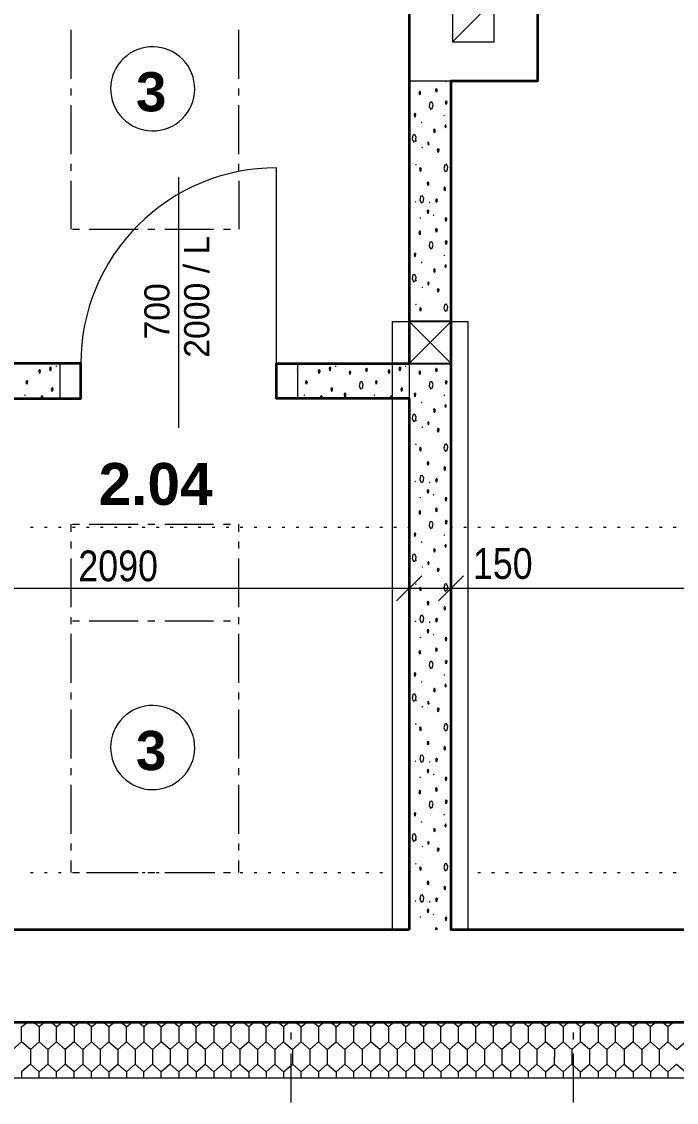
# Model space of a CAD drawing. Header units: millimetres. Extents: x 214.1 to 310.4, y 372.3 to 401.
# Drawn here: x 253.643 to 255.488, y 393.044 to 396.086 of the extents above; entities that cross this region are included whole.
import ezdxf

# ---------------------------------------------------------------- set-up
doc = ezdxf.new("R2010")
doc.units = ezdxf.units.MM
for name, color, linetype in [('PDF1_Dvere', 7, 'Continuous'), ('PDF1_Dvere_okna_oznaceni', 7, 'Continuous'), ('PDF1_Hlavni kresba_1', 7, 'Continuous'), ('PDF1_KLESTINY', 7, 'Continuous'), ('PDF1_KOMINY', 7, 'Continuous'), ('PDF1_Konstrukce_nad', 7, 'Continuous'), ('PDF1_Krokve', 7, 'Continuous'), ('PDF1_KTZ_zatepleni', 7, 'Continuous'), ('PDF1_Kóty 1$100', 7, 'Continuous'), ('PDF1_Obecne06_TLUSTA', 7, 'Continuous'), ('PDF1_OKNA', 7, 'Continuous'), ('PDF1_Sloupky', 7, 'Continuous'), ('PDF1_Text_CISLA_MISTNOSTI', 7, 'Continuous'), ('PDF1_Šrafy', 7, 'Continuous')]:
    doc.layers.add(name, color=color, linetype=linetype)
doc.styles.add('PDF Arial', font='')
doc.styles.add('PDF Arial Bold', font='')
doc.styles.get('PDF Arial').set_extended_font_data('Arial')
doc.styles.get('PDF Arial Bold').set_extended_font_data('Arial', bold=True)

msp = doc.modelspace()

# ---------------------------------------------------------------- linework, layer by layer
at = {"layer": 'PDF1_Dvere', "lineweight": 13}
msp.add_lwpolyline([(254.3613, 395.0253), (254.3613, 395.6749, 0.414214), (253.8101, 395.1237)], format="xyb", dxfattribs=at)
for points in [[(254.0857, 395.6484), (254.0857, 395.6484), (254.0857, 394.9426)], [(253.7511, 395.1237), (253.7511, 395.0253)], [(253.8101, 395.1237), (253.8101, 395.0253)], [(254.4204, 395.1237), (254.4204, 395.0253)]]:
    msp.add_lwpolyline(points, dxfattribs=at)
at = {"layer": 'PDF1_Dvere_okna_oznaceni', "lineweight": 13}
for points in [[(254.1263, 395.9305, 0.414213), (253.9794, 396.0109, 0.414216), (253.8989, 395.864, 0.414211), (254.0458, 395.7836, 0.414215)], [(254.1263, 394.0759, 0.414216), (253.9793, 394.1564, 0.414214), (253.8989, 394.0095, 0.414208), (254.0458, 393.929, 0.414209)]]:
    msp.add_lwpolyline(points, format="xyb", close=True, dxfattribs=at)
at = {"layer": 'PDF1_Hlavni kresba_1', "lineweight": 13}
msp.add_lwpolyline([(258.9029, 393.2698), (250.0328, 393.2698)], dxfattribs=at)
at = {"layer": 'PDF1_KLESTINY', "lineweight": 13}
for points in [[(254.6879, 393.5297), (254.6879, 395.2418), (254.7352, 395.2418), (254.7352, 393.5297)], [(254.8533, 393.5297), (254.8533, 395.2418), (254.9005, 395.2418), (254.9005, 393.5297)]]:
    msp.add_lwpolyline(points, dxfattribs=at)
at = {"layer": 'PDF1_KOMINY', "lineweight": 13}
for points in [[(254.7353, 395.9193), (255.0976, 395.9193), (255.0976, 396.2581), (254.7352, 396.2581), (254.7352, 395.9193)], [(254.8569, 396.0296), (254.8569, 396.0296), (254.975, 396.1478)]]:
    msp.add_lwpolyline(points, dxfattribs=at)
msp.add_lwpolyline([(254.9751, 396.0297), (254.975, 396.1478), (254.975, 396.1478), (254.8569, 396.1477), (254.8569, 396.1477), (254.8569, 396.1477), (254.8569, 396.0296), (254.8569, 396.0296)], close=True, dxfattribs=at)
at = {"layer": 'PDF1_Konstrukce_nad', "lineweight": 13}
for points in [[(253.6684, 394.6636), (253.6763, 394.6636)], [(253.7078, 394.6636), (253.7157, 394.6636)], [(253.7471, 394.6636), (253.755, 394.6636)], [(253.7865, 394.6636), (253.7944, 394.6636)], [(253.8259, 394.6636), (253.8338, 394.6636)], [(253.8653, 394.6636), (253.8731, 394.6636)], [(253.9046, 394.6636), (253.9125, 394.6636)], [(253.944, 394.6636), (253.9519, 394.6636)], [(253.9834, 394.6636), (253.9912, 394.6636)], [(254.0227, 394.6636), (254.0306, 394.6636)], [(254.0621, 394.6636), (254.07, 394.6636)], [(254.1015, 394.6636), (254.1094, 394.6636)], [(254.1408, 394.6636), (254.1487, 394.6636)], [(254.1802, 394.6636), (254.1881, 394.6636)], [(254.2196, 394.6636), (254.2275, 394.6636)], [(254.259, 394.6636), (254.2668, 394.6636)], [(254.2983, 394.6636), (254.3062, 394.6636)], [(254.3377, 394.6636), (254.3456, 394.6636)], [(254.3771, 394.6636), (254.3849, 394.6636)], [(254.4164, 394.6636), (254.4243, 394.6636)], [(254.4558, 394.6636), (254.4637, 394.6636)], [(254.4952, 394.6636), (254.5031, 394.6636)], [(254.5346, 394.6636), (254.5424, 394.6636)], [(254.5739, 394.6636), (254.5818, 394.6636)], [(254.6133, 394.6636), (254.6212, 394.6636)], [(254.6527, 394.6636), (254.6605, 394.6636)], [(254.692, 394.6636), (254.6999, 394.6636)], [(254.7314, 394.6636), (254.7352, 394.6636), (254.7352, 394.6636)], [(254.8533, 394.6636), (254.8574, 394.6636)], [(254.8533, 394.6636), (254.8533, 394.6636)], [(254.8889, 394.6636), (254.8968, 394.6636)], [(254.9283, 394.6636), (254.9361, 394.6636)], [(254.9676, 394.6636), (254.9755, 394.6636)], [(255.007, 394.6636), (255.0149, 394.6636)], [(255.0464, 394.6636), (255.0542, 394.6636)], [(255.0857, 394.6636), (255.0936, 394.6636)], [(255.1251, 394.6636), (255.133, 394.6636)], [(255.1645, 394.6636), (255.1723, 394.6636)], [(255.2038, 394.6636), (255.2117, 394.6636)], [(255.2432, 394.6636), (255.2511, 394.6636)], [(255.2826, 394.6636), (255.2905, 394.6636)], [(255.322, 394.6636), (255.3298, 394.6636)], [(255.3613, 394.6636), (255.3692, 394.6636)], [(255.4007, 394.6636), (255.4086, 394.6636)], [(255.4401, 394.6636), (255.4479, 394.6636)], [(255.4794, 394.6636), (255.4873, 394.6636)], [(253.6684, 393.6907), (253.6763, 393.6907)], [(253.7078, 393.6907), (253.7157, 393.6907)], [(253.7471, 393.6907), (253.755, 393.6907)], [(253.7865, 393.6907), (253.7944, 393.6907)], [(253.8259, 393.6907), (253.8338, 393.6907)], [(253.8653, 393.6907), (253.8731, 393.6907)], [(253.9046, 393.6907), (253.9125, 393.6907)], [(253.944, 393.6907), (253.9519, 393.6907)], [(253.9834, 393.6907), (253.9912, 393.6907)], [(254.0227, 393.6907), (254.0306, 393.6907)], [(254.0621, 393.6907), (254.07, 393.6907)], [(254.1015, 393.6907), (254.1094, 393.6907)], [(254.1408, 393.6907), (254.1487, 393.6907)], [(254.1802, 393.6907), (254.1881, 393.6907)], [(254.2196, 393.6907), (254.2275, 393.6907)], [(254.259, 393.6907), (254.2668, 393.6907)], [(254.2983, 393.6907), (254.3062, 393.6907)], [(254.3377, 393.6907), (254.3456, 393.6907)], [(254.3771, 393.6907), (254.3849, 393.6907)], [(254.4164, 393.6907), (254.4243, 393.6907)], [(254.4558, 393.6907), (254.4637, 393.6907)], [(254.4952, 393.6907), (254.5031, 393.6907)], [(254.5346, 393.6907), (254.5424, 393.6907)], [(254.5739, 393.6907), (254.5818, 393.6907)], [(254.6133, 393.6907), (254.6212, 393.6907)], [(254.6527, 393.6907), (254.6605, 393.6907)], [(254.6879, 393.6907), (254.6879, 393.6907)], [(254.9005, 393.6907), (254.9005, 393.6907)], [(254.9283, 393.6907), (254.9361, 393.6907)], [(254.9676, 393.6907), (254.9755, 393.6907)], [(255.007, 393.6907), (255.0149, 393.6907)], [(255.0464, 393.6907), (255.0542, 393.6907)], [(255.0857, 393.6907), (255.0936, 393.6907)], [(255.1251, 393.6907), (255.133, 393.6907)], [(255.1645, 393.6907), (255.1723, 393.6907)], [(255.2038, 393.6907), (255.2117, 393.6907)], [(255.2432, 393.6907), (255.2511, 393.6907)], [(255.2826, 393.6907), (255.2905, 393.6907)], [(255.322, 393.6907), (255.3298, 393.6907)], [(255.3613, 393.6907), (255.3692, 393.6907)], [(255.4007, 393.6907), (255.4086, 393.6907)], [(255.4401, 393.6907), (255.4479, 393.6907)], [(255.4794, 393.6907), (255.4873, 393.6907)]]:
    msp.add_lwpolyline(points, dxfattribs=at)
at = {"layer": 'PDF1_Krokve', "lineweight": 13}
for points in [[(254.4025, 393.2698), (254.4025, 393.2698)], [(255.1978, 393.2698), (255.1978, 393.2698)], [(254.4025, 393.2209), (254.4025, 393.2405)], [(255.1978, 393.2208), (255.1978, 393.2405)], [(254.4025, 393.0437), (254.4025, 393.1815)], [(255.1978, 393.0437), (255.1978, 393.1815)]]:
    msp.add_lwpolyline(points, dxfattribs=at)
at = {"layer": 'PDF1_KTZ_zatepleni', "lineweight": 13}
msp.add_lwpolyline([(249.867, 399.8149), (259.0605, 399.8149), (259.0605, 393.1123), (249.8754, 393.1123), (249.8754, 395.7356)], dxfattribs=at)
at = {"layer": 'PDF1_Kóty 1$100', "lineweight": 13}
for points in [[(254.6997, 394.4557), (254.7706, 394.5265)], [(254.7352, 394.432), (254.7352, 394.4911), (254.7352, 394.5501)], [(254.8178, 394.4557), (254.8887, 394.5265)], [(254.8533, 394.432), (254.8533, 394.4911), (254.8533, 394.5501)], [(250.264, 394.4911), (251.4479, 394.4911), (252.9727, 394.4911), (253.0908, 394.4911), (254.7352, 394.4911), (254.8533, 394.4911), (258.6197, 394.4911)]]:
    msp.add_lwpolyline(points, dxfattribs=at)
at = {"layer": 'PDF1_Obecne06_TLUSTA', "lineweight": 35}
for points in [[(250.2607, 396.6405), (250.0244, 396.6405), (250.0244, 396.1832), (249.6084, 396.1832), (249.6084, 395.7356), (250.0328, 395.7356), (250.0328, 393.2698), (258.903, 393.2698), (258.903, 395.9998), (258.6197, 395.9998), (258.6197, 393.6635), (258.5127, 393.6635), (258.5127, 393.5297), (254.8533, 393.5297), (254.8533, 395.9193), (255.0976, 395.9193), (255.0976, 396.2581), (254.8533, 396.2581), (254.8533, 396.6592), (254.7352, 396.6592)], [(254.7352, 396.6592), (254.7352, 395.1237)], [(253.0908, 395.0253), (253.8101, 395.0253), (253.8101, 395.1237), (253.0908, 395.1237)], [(254.7353, 395.0253), (254.3613, 395.0253), (254.3613, 395.1237), (254.7352, 395.1237)], [(254.7352, 393.5297), (253.0908, 393.5297), (253.0908, 395.0253)], [(254.7352, 395.0253), (254.7352, 393.5297)]]:
    msp.add_lwpolyline(points, dxfattribs=at)
at = {"layer": 'PDF1_OKNA', "lineweight": 13}
for points in [[(253.7829, 395.9257), (253.7829, 396.0635)], [(254.2553, 395.9257), (254.2553, 396.0635)], [(253.7829, 395.8785), (253.7829, 395.8982)], [(254.2553, 395.8785), (254.2553, 395.8982)], [(253.7829, 395.7131), (253.7829, 395.8509)], [(254.2553, 395.7131), (254.2553, 395.8509)], [(253.7829, 395.6659), (253.7829, 395.6856)], [(254.2553, 395.6659), (254.2553, 395.6856)], [(253.7829, 395.5017), (253.7829, 395.5017), (253.7829, 395.6383)], [(254.2553, 395.6383), (254.2553, 395.5017), (254.2553, 395.5017)], [(253.7829, 395.5017), (253.7829, 395.5017)], [(253.7865, 395.5017), (253.8062, 395.5017)], [(253.8338, 395.5017), (253.9716, 395.5017)], [(253.9991, 395.5017), (254.0188, 395.5017)], [(254.0464, 395.5017), (254.1842, 395.5017)], [(254.2117, 395.5017), (254.2314, 395.5017)], [(254.2553, 395.5017), (254.2553, 395.5017)], [(253.7829, 394.6501), (253.7829, 394.6715), (253.7829, 394.6715)], [(253.7829, 394.6715), (253.7829, 394.6715)], [(253.7865, 394.6715), (253.8062, 394.6715)], [(253.8338, 394.6715), (253.9716, 394.6715)], [(253.9991, 394.6715), (254.0188, 394.6715)], [(254.0464, 394.6715), (254.1842, 394.6715)], [(254.2117, 394.6715), (254.2314, 394.6715)], [(254.2553, 394.6501), (254.2553, 394.6715), (254.2553, 394.6715)], [(254.2553, 394.6715), (254.2553, 394.6715)], [(253.7829, 394.6029), (253.7829, 394.6226)], [(254.2553, 394.6029), (254.2553, 394.6226)], [(253.7829, 394.4375), (253.7829, 394.5753)], [(254.2553, 394.4375), (254.2553, 394.5753)], [(253.7829, 394.3903), (253.7829, 394.41)], [(254.2553, 394.3903), (254.2553, 394.41)], [(253.7829, 394.3994), (253.7829, 394.3994)], [(253.7865, 394.3994), (253.8062, 394.3994)], [(253.8338, 394.3994), (253.9716, 394.3994)], [(253.9991, 394.3994), (254.0188, 394.3994)], [(254.0464, 394.3994), (254.1842, 394.3994)], [(254.2117, 394.3994), (254.2314, 394.3994)], [(254.2553, 394.3994), (254.2553, 394.3994)], [(253.7829, 394.2249), (253.7829, 394.3627)], [(254.2553, 394.2249), (254.2553, 394.3627)], [(253.7829, 394.1777), (253.7829, 394.1974)], [(254.2553, 394.1777), (254.2553, 394.1974)], [(253.7829, 394.0123), (253.7829, 394.1501)], [(254.2553, 394.0123), (254.2553, 394.1501)], [(253.7829, 393.9651), (253.7829, 393.9848)], [(254.2553, 393.9651), (254.2553, 393.9848)], [(253.7829, 393.7997), (253.7829, 393.9375)], [(254.2553, 393.7997), (254.2553, 393.9375)], [(253.7829, 393.7525), (253.7829, 393.7722)], [(254.2553, 393.7525), (254.2553, 393.7722)], [(253.7829, 393.6907), (253.7829, 393.6907), (253.7829, 393.7249)], [(254.2553, 393.6907), (254.2553, 393.7249)], [(253.7829, 393.6907), (253.7829, 393.6907)], [(253.7865, 393.6907), (253.8062, 393.6907)], [(253.8338, 393.6907), (253.9716, 393.6907)], [(253.9991, 393.6907), (254.0188, 393.6907)], [(254.0464, 393.6907), (254.1842, 393.6907)], [(254.2117, 393.6907), (254.2314, 393.6907)], [(254.2553, 393.6907), (254.2553, 393.6907)], [(254.2553, 393.6907), (254.2553, 393.6907)]]:
    msp.add_lwpolyline(points, dxfattribs=at)
at = {"layer": 'PDF1_Sloupky', "lineweight": 13}
for points in [[(254.8533, 395.2418), (254.7352, 395.1237)], [(254.8533, 395.1237), (254.7352, 395.2418)]]:
    msp.add_lwpolyline(points, dxfattribs=at)
at = {"layer": 'PDF1_Sloupky', "lineweight": 25}
msp.add_lwpolyline([(254.7352, 395.1237), (254.8533, 395.1237), (254.8533, 395.2418), (254.7352, 395.2418)], close=True, dxfattribs=at)
at = {"layer": 'PDF1_Šrafy', "lineweight": 13}
for points in [[(254.8142, 395.8956), (254.8115, 395.8984), (254.8093, 395.894), (254.8107, 395.8885), (254.8138, 395.8893), (254.8142, 395.8956)], [(254.7676, 395.8881), (254.7648, 395.8909), (254.7626, 395.8866), (254.764, 395.881), (254.767, 395.8822), (254.7676, 395.8881)], [(254.8418, 395.861), (254.839, 395.8637), (254.8368, 395.8594), (254.8382, 395.8539), (254.8414, 395.8547), (254.8418, 395.861)], [(254.7989, 395.8606), (254.7935, 395.859), (254.7916, 395.8488), (254.7949, 395.8401), (254.8004, 395.8421), (254.8024, 395.8523), (254.7989, 395.8606)], [(254.7538, 395.8259), (254.751, 395.8287), (254.7489, 395.8243), (254.7502, 395.8188), (254.7534, 395.8196), (254.7538, 395.8259)], [(254.8089, 395.7818), (254.8061, 395.7846), (254.804, 395.7803), (254.8054, 395.7747), (254.8085, 395.7755), (254.8089, 395.7818)], [(254.8359, 395.7909), (254.8372, 395.7881), (254.8392, 395.7889), (254.8398, 395.7925), (254.8384, 395.7956), (254.8365, 395.7948), (254.8359, 395.7909)], [(254.7874, 395.7421), (254.7888, 395.7393), (254.7908, 395.7401), (254.7914, 395.7436), (254.79, 395.7468), (254.788, 395.746), (254.7874, 395.7421)], [(254.8193, 395.7263), (254.8166, 395.7291), (254.8144, 395.7247), (254.8158, 395.7192), (254.8189, 395.72)], [(254.8408, 395.685), (254.8353, 395.6834), (254.8333, 395.6732), (254.8368, 395.6645), (254.8422, 395.6665), (254.8441, 395.6767), (254.8408, 395.685)], [(254.7693, 395.6728), (254.7666, 395.6755), (254.7644, 395.6712), (254.7658, 395.6657), (254.7689, 395.6665), (254.7693, 395.6728)], [(254.8378, 395.618), (254.8351, 395.6212), (254.8329, 395.6169), (254.8343, 395.6114), (254.8374, 395.6121), (254.8378, 395.618)], [(254.7729, 395.5964), (254.7674, 395.5948), (254.7654, 395.5846), (254.7689, 395.5759), (254.7743, 395.5779), (254.7762, 395.5881), (254.7729, 395.5964)], [(254.8146, 395.585), (254.8119, 395.5877), (254.8097, 395.5834), (254.8111, 395.5779), (254.8142, 395.5787), (254.8146, 395.585)], [(254.7904, 395.5539), (254.7876, 395.5566), (254.7855, 395.5523), (254.7869, 395.5468), (254.7898, 395.5476), (254.7904, 395.5539)], [(254.7676, 395.4944), (254.7648, 395.4972), (254.7626, 395.4928), (254.764, 395.4873), (254.767, 395.4885), (254.7676, 395.4944)], [(254.8418, 395.4673), (254.839, 395.47), (254.8368, 395.4657), (254.8382, 395.4602), (254.8414, 395.461), (254.8418, 395.4673)], [(254.7989, 395.4669), (254.7935, 395.4653), (254.7916, 395.4551), (254.7949, 395.4464), (254.8004, 395.4484), (254.8024, 395.4586), (254.7989, 395.4669)], [(254.7538, 395.4322), (254.751, 395.435), (254.7489, 395.4306), (254.7502, 395.4251), (254.7534, 395.4259), (254.7538, 395.4322)], [(254.8089, 395.3881), (254.8061, 395.3909), (254.804, 395.3866), (254.8054, 395.381), (254.8085, 395.3818), (254.8089, 395.3881)], [(254.8359, 395.3972), (254.8372, 395.3944), (254.8392, 395.3952), (254.8398, 395.3988), (254.8384, 395.4019), (254.8365, 395.4011), (254.8359, 395.3972)], [(254.7512, 395.3747), (254.7457, 395.3732), (254.7437, 395.3629), (254.7473, 395.3543), (254.7526, 395.3562), (254.7546, 395.3665), (254.7512, 395.3747)], [(254.7874, 395.3484), (254.7888, 395.3456), (254.7908, 395.3464), (254.7914, 395.3499), (254.79, 395.3531), (254.788, 395.3523), (254.7874, 395.3484)], [(254.8193, 395.3326), (254.8166, 395.3354), (254.8144, 395.331), (254.8158, 395.3255), (254.8189, 395.3263), (254.8193, 395.3326)], [(254.8408, 395.2913), (254.8353, 395.2897), (254.8333, 395.2795), (254.8368, 395.2708), (254.8422, 395.2728), (254.8441, 395.283), (254.8408, 395.2913)], [(254.7693, 395.2791), (254.7666, 395.2818), (254.7644, 395.2775), (254.7658, 395.272), (254.7689, 395.2728), (254.7693, 395.2791)], [(253.6967, 395.1035), (253.6939, 395.1066), (253.6916, 395.1023), (253.693, 395.0968), (253.6961, 395.0976), (253.6967, 395.1035)], [(253.727, 395.1114), (253.7243, 395.1141), (253.7221, 395.1098), (253.7235, 395.1043), (253.7266, 395.1051), (253.727, 395.1114)], [(254.4841, 395.1035), (254.4813, 395.1066), (254.479, 395.1023), (254.4804, 395.0968), (254.4835, 395.0976), (254.4841, 395.1035)], [(254.5144, 395.1114), (254.5117, 395.1141), (254.5095, 395.1098), (254.5109, 395.1043), (254.514, 395.1051), (254.5144, 395.1114)], [(254.5707, 395.1007), (254.568, 395.1035), (254.5658, 395.0991), (254.5672, 395.0936), (254.5701, 395.0948), (254.5707, 395.1007)], [(254.6174, 395.1082), (254.6146, 395.111), (254.6124, 395.1066), (254.6138, 395.1011), (254.617, 395.1019), (254.6174, 395.1082)], [(254.6809, 395.1035), (254.6782, 395.1066), (254.6758, 395.1023), (254.6772, 395.0968), (254.6804, 395.0976), (254.6809, 395.1035)], [(254.7113, 395.1114), (254.7085, 395.1141), (254.7063, 395.1098), (254.7077, 395.1043), (254.7109, 395.1051), (254.7113, 395.1114)], [(254.7676, 395.1007), (254.7648, 395.1035), (254.7626, 395.0991), (254.764, 395.0936), (254.767, 395.0948), (254.7676, 395.1007)], [(254.8142, 395.1082), (254.8115, 395.111), (254.8093, 395.1066), (254.8107, 395.1011), (254.8138, 395.1019), (254.8142, 395.1082)], [(253.6607, 395.0736), (253.6579, 395.0763), (253.6557, 395.072), (253.6571, 395.0665), (253.6603, 395.0673), (253.6607, 395.0736)], [(254.4481, 395.0736), (254.4453, 395.0763), (254.4432, 395.072), (254.4445, 395.0665), (254.4477, 395.0673), (254.4481, 395.0736)], [(254.602, 395.0732), (254.5967, 395.0716), (254.5947, 395.0614), (254.5981, 395.0527), (254.6036, 395.0547), (254.6056, 395.0649), (254.602, 395.0732)], [(254.6449, 395.0736), (254.6422, 395.0763), (254.64, 395.072), (254.6414, 395.0665), (254.6445, 395.0673), (254.6449, 395.0736)], [(254.7989, 395.0732), (254.7935, 395.0716), (254.7916, 395.0614), (254.7949, 395.0527), (254.8004, 395.0547), (254.8024, 395.0649), (254.7989, 395.0732)], [(254.8418, 395.0736), (254.839, 395.0763), (254.8368, 395.072), (254.8382, 395.0665), (254.8414, 395.0673), (254.8418, 395.0736)], [(253.7319, 395.0531), (253.7292, 395.0558), (253.727, 395.0515), (253.7284, 395.046), (253.7315, 395.0472), (253.7319, 395.0531)], [(254.7162, 395.0531), (254.7134, 395.0558), (254.7113, 395.0515), (254.7126, 395.046), (254.7158, 395.0472), (254.7162, 395.0531)], [(254.5569, 395.0385), (254.5542, 395.0413), (254.552, 395.0369), (254.5534, 395.0314), (254.5565, 395.0322), (254.5569, 395.0385)], [(254.7538, 395.0385), (254.751, 395.0413), (254.7489, 395.0369), (254.7502, 395.0314), (254.7534, 395.0322), (254.7538, 395.0385)], [(254.7512, 394.981), (254.7457, 394.9795), (254.7437, 394.9692), (254.7473, 394.9606), (254.7526, 394.9625), (254.7546, 394.9728), (254.7512, 394.981)], [(254.8089, 394.9944), (254.8061, 394.9972), (254.804, 394.9928), (254.8054, 394.9873), (254.8085, 394.9881), (254.8089, 394.9944)], [(254.8359, 395.0035), (254.8372, 395.0007), (254.8392, 395.0015), (254.8398, 395.0051), (254.8384, 395.0082), (254.8365, 395.0074), (254.8359, 395.0035)], [(254.7874, 394.9547), (254.7888, 394.9519), (254.7908, 394.9527), (254.7914, 394.9562), (254.79, 394.9594), (254.788, 394.9586), (254.7874, 394.9547)], [(254.8193, 394.9389), (254.8166, 394.9417), (254.8144, 394.9373), (254.8158, 394.9318), (254.8189, 394.9326), (254.8193, 394.9389)], [(254.8408, 394.8976), (254.8353, 394.896), (254.8333, 394.8858), (254.8368, 394.8771), (254.8422, 394.8791), (254.8441, 394.8893)], [(254.7693, 394.8854), (254.7666, 394.8881), (254.7644, 394.8838), (254.7658, 394.8783), (254.7689, 394.8791), (254.7693, 394.8854)], [(254.7908, 394.8456), (254.788, 394.8484), (254.7859, 394.844), (254.7872, 394.8385), (254.7904, 394.8393), (254.7908, 394.8456)], [(254.8378, 394.8306), (254.8351, 394.8338), (254.8329, 394.8295), (254.8343, 394.824), (254.8374, 394.8247), (254.8378, 394.8306)], [(254.7729, 394.809), (254.7674, 394.8074), (254.7654, 394.7972), (254.7689, 394.7885), (254.7743, 394.7905), (254.7762, 394.8007), (254.7729, 394.809)], [(254.8146, 394.7976), (254.8119, 394.8003), (254.8097, 394.796), (254.8111, 394.7905), (254.8142, 394.7913), (254.8146, 394.7976)], [(254.7904, 394.7665), (254.7876, 394.7692), (254.7855, 394.7649), (254.7869, 394.7594), (254.7898, 394.7602), (254.7904, 394.7665)], [(254.8412, 394.7444), (254.8384, 394.7472), (254.8363, 394.7428), (254.8376, 394.7373), (254.8406, 394.7381), (254.8412, 394.7444)], [(254.7676, 394.707), (254.7648, 394.7098), (254.7626, 394.7054), (254.764, 394.6999), (254.767, 394.7011), (254.7676, 394.707)], [(254.8142, 394.7145), (254.8115, 394.7173), (254.8093, 394.7129), (254.8107, 394.7074), (254.8138, 394.7082), (254.8142, 394.7145)], [(254.7989, 394.6795), (254.7935, 394.6779), (254.7916, 394.6677), (254.7949, 394.659), (254.8004, 394.661), (254.8024, 394.6712), (254.7989, 394.6795)], [(254.8418, 394.6799), (254.839, 394.6826), (254.8368, 394.6783), (254.8382, 394.6728), (254.8414, 394.6736), (254.8418, 394.6799)], [(254.7538, 394.6448), (254.751, 394.6476), (254.7489, 394.6432), (254.7502, 394.6377), (254.7534, 394.6385), (254.7538, 394.6448)], [(254.7512, 394.5873), (254.7457, 394.5858), (254.7437, 394.5755), (254.7473, 394.5669), (254.7526, 394.5688), (254.7546, 394.5791), (254.7512, 394.5873)], [(254.8089, 394.6007), (254.8061, 394.6035), (254.804, 394.5991), (254.8054, 394.5936), (254.8085, 394.5944), (254.8089, 394.6007)], [(254.8359, 394.6098), (254.8372, 394.607), (254.8392, 394.6078), (254.8398, 394.6114), (254.8384, 394.6145), (254.8365, 394.6137), (254.8359, 394.6098)], [(254.8193, 394.5452), (254.8166, 394.548), (254.8144, 394.5436), (254.8158, 394.5381), (254.8189, 394.5389), (254.8193, 394.5452)], [(254.7693, 394.4917), (254.7666, 394.4944), (254.7644, 394.4901), (254.7658, 394.4846), (254.7689, 394.4854), (254.7693, 394.4917)], [(254.8408, 394.5039), (254.8353, 394.5023), (254.8333, 394.4921), (254.8368, 394.4834), (254.8422, 394.4854), (254.8441, 394.4956), (254.8408, 394.5039)], [(254.7908, 394.4519), (254.788, 394.4547), (254.7859, 394.4503), (254.7872, 394.4448), (254.7904, 394.4456), (254.7908, 394.4519)], [(254.8378, 394.4369), (254.8351, 394.4401), (254.8329, 394.4358), (254.8343, 394.4303), (254.8374, 394.431), (254.8378, 394.4369)], [(254.7729, 394.4153), (254.7674, 394.4137), (254.7654, 394.4035), (254.7689, 394.3948), (254.7743, 394.3968), (254.7762, 394.407), (254.7729, 394.4153)], [(254.8146, 394.4039), (254.8119, 394.4066), (254.8097, 394.4023), (254.8111, 394.3968), (254.8142, 394.3976), (254.8146, 394.4039)], [(254.7904, 394.3728), (254.7876, 394.3755), (254.7855, 394.3712), (254.7869, 394.3657), (254.7898, 394.3665), (254.7904, 394.3728)], [(254.8412, 394.3507), (254.8384, 394.3535), (254.8363, 394.3491), (254.8376, 394.3436), (254.8406, 394.3444), (254.8412, 394.3507)], [(254.7676, 394.3133), (254.7648, 394.3161), (254.7626, 394.3117), (254.764, 394.3062), (254.767, 394.3074), (254.7676, 394.3133)], [(254.8142, 394.3208), (254.8115, 394.3236), (254.8093, 394.3192), (254.8107, 394.3137), (254.8138, 394.3145), (254.8142, 394.3208)], [(254.7989, 394.2858), (254.7935, 394.2842), (254.7916, 394.274), (254.7949, 394.2653), (254.8004, 394.2673), (254.8024, 394.2775), (254.7989, 394.2858)], [(254.8418, 394.2862), (254.839, 394.2889), (254.8368, 394.2846), (254.8382, 394.2791), (254.8414, 394.2799), (254.8418, 394.2862)], [(254.7538, 394.2511), (254.751, 394.2539), (254.7489, 394.2495), (254.7502, 394.244), (254.7534, 394.2448), (254.7538, 394.2511)], [(254.8359, 394.2161), (254.8372, 394.2133), (254.8392, 394.2141), (254.8398, 394.2177), (254.8384, 394.2208), (254.8365, 394.22), (254.8359, 394.2161)], [(254.7512, 394.1936), (254.7457, 394.1921), (254.7437, 394.1818), (254.7473, 394.1732), (254.7526, 394.1751), (254.7546, 394.1854), (254.7512, 394.1936)], [(254.8089, 394.207), (254.8061, 394.2098), (254.804, 394.2054), (254.8054, 394.1999), (254.8085, 394.2007), (254.8089, 394.207)], [(254.7874, 394.1673), (254.7888, 394.1645), (254.7908, 394.1653), (254.7914, 394.1688), (254.79, 394.172), (254.788, 394.1712), (254.7874, 394.1673)], [(254.8193, 394.1515), (254.8166, 394.1543), (254.8144, 394.1499), (254.8158, 394.1444), (254.8189, 394.1452), (254.8193, 394.1515)], [(254.7693, 394.098), (254.7666, 394.1007), (254.7644, 394.0964), (254.7658, 394.0909), (254.7689, 394.0917), (254.7693, 394.098)], [(254.8408, 394.1102), (254.8353, 394.1086), (254.8333, 394.0984), (254.8368, 394.0897), (254.8422, 394.0917), (254.8441, 394.1019), (254.8408, 394.1102)], [(254.7908, 394.0582), (254.788, 394.061), (254.7859, 394.0566), (254.7872, 394.0511), (254.7904, 394.0519), (254.7908, 394.0582)], [(254.8378, 394.0432), (254.8351, 394.0464), (254.8329, 394.0421), (254.8343, 394.0366), (254.8374, 394.0373), (254.8378, 394.0432)], [(254.7729, 394.0216), (254.7674, 394.02), (254.7654, 394.0098), (254.7689, 394.0011), (254.7743, 394.0031), (254.7762, 394.0133), (254.7729, 394.0216)], [(254.7904, 393.9791), (254.7876, 393.9818), (254.7855, 393.9775), (254.7869, 393.972), (254.7898, 393.9728), (254.7904, 393.9791)], [(254.8412, 393.957), (254.8384, 393.9598), (254.8363, 393.9554), (254.8376, 393.9499), (254.8406, 393.9507), (254.8412, 393.957)], [(254.7676, 393.9196), (254.7648, 393.9224), (254.7626, 393.918), (254.764, 393.9125), (254.767, 393.9137), (254.7676, 393.9196)], [(254.8142, 393.9271), (254.8115, 393.9299), (254.8093, 393.9255), (254.8107, 393.92), (254.8138, 393.9208), (254.8142, 393.9271)], [(254.7989, 393.8921), (254.7935, 393.8905), (254.7916, 393.8803), (254.7949, 393.8716), (254.8004, 393.8736), (254.8024, 393.8838), (254.7989, 393.8921)], [(254.8418, 393.8925), (254.839, 393.8952), (254.8368, 393.8909), (254.8382, 393.8854), (254.8414, 393.8862), (254.8418, 393.8925)], [(254.7538, 393.8574), (254.751, 393.8602), (254.7489, 393.8558), (254.7502, 393.8503), (254.7534, 393.8511), (254.7538, 393.8574)], [(254.8359, 393.8224), (254.8372, 393.8196), (254.8392, 393.8204), (254.8398, 393.824), (254.8384, 393.8271), (254.8365, 393.8263), (254.8359, 393.8224)], [(254.7512, 393.7999), (254.7457, 393.7984), (254.7437, 393.7881), (254.7473, 393.7795), (254.7526, 393.7814), (254.7546, 393.7917), (254.7512, 393.7999)], [(254.8089, 393.8133), (254.8061, 393.8161), (254.804, 393.8117), (254.8054, 393.8062), (254.8085, 393.807), (254.8089, 393.8133)], [(254.7874, 393.7736), (254.7888, 393.7708), (254.7908, 393.7716), (254.7914, 393.7751), (254.79, 393.7783), (254.788, 393.7775), (254.7874, 393.7736)], [(254.8193, 393.7578), (254.8166, 393.7606), (254.8144, 393.7562), (254.8158, 393.7507), (254.8189, 393.7515), (254.8193, 393.7578)], [(254.7693, 393.7043), (254.7666, 393.707), (254.7644, 393.7027), (254.7658, 393.6972), (254.7689, 393.698), (254.7693, 393.7043)], [(254.8408, 393.7165), (254.8353, 393.7149), (254.8333, 393.7047), (254.8368, 393.696), (254.8422, 393.698), (254.8441, 393.7082), (254.8408, 393.7165)], [(254.7908, 393.6645), (254.788, 393.6673), (254.7859, 393.6629), (254.7872, 393.6574), (254.7904, 393.6582), (254.7908, 393.6645)], [(254.8378, 393.6495), (254.8351, 393.6527), (254.8329, 393.6484), (254.8343, 393.6428), (254.8374, 393.6436), (254.8378, 393.6495)], [(254.7729, 393.6279), (254.7674, 393.6263), (254.7654, 393.6161), (254.7689, 393.6074), (254.7743, 393.6094), (254.7762, 393.6196), (254.7729, 393.6279)], [(254.8146, 393.6165), (254.8119, 393.6192), (254.8097, 393.6149), (254.8111, 393.6094), (254.8142, 393.6102), (254.8146, 393.6165)], [(254.7904, 393.5854), (254.7876, 393.5881), (254.7855, 393.5838), (254.7869, 393.5783), (254.7898, 393.5791), (254.7904, 393.5854)], [(254.8412, 393.5633), (254.8384, 393.5661), (254.8363, 393.5617), (254.8376, 393.5562), (254.8406, 393.557), (254.8412, 393.5633)]]:
    msp.add_lwpolyline(points, close=True, dxfattribs=at)
for points in [[(254.8374, 395.9193), (254.8376, 395.9184), (254.8406, 395.9192), (254.8406, 395.9193)], [(254.7457, 395.7669), (254.7437, 395.7566), (254.7473, 395.748), (254.7526, 395.7499), (254.7546, 395.7602), (254.7512, 395.7684)], [(254.7512, 395.7684), (254.7457, 395.7669)], [(254.7908, 395.633), (254.788, 395.6358), (254.7859, 395.6314), (254.7872, 395.6259), (254.7904, 395.6267)], [(254.7904, 395.6267), (254.7908, 395.633)], [(254.8412, 395.5318), (254.8384, 395.5346), (254.8363, 395.5303), (254.8376, 395.5247), (254.8406, 395.5255)], [(254.8406, 395.5255), (254.8412, 395.5318)], [(254.8115, 395.5047), (254.8093, 395.5003), (254.8107, 395.4948), (254.8138, 395.4956), (254.8142, 395.5019)], [(254.8142, 395.5019), (254.8115, 395.5047)], [(254.7883, 395.2418), (254.788, 395.2421), (254.7879, 395.2418)], [(254.4204, 395.1061), (254.4205, 395.1082), (254.4204, 395.1083)], [(254.5193, 395.0531), (254.5166, 395.0558), (254.5144, 395.0515), (254.5158, 395.046), (254.5189, 395.0472)], [(254.5189, 395.0472), (254.5193, 395.0531)], [(253.7026, 395.0253), (253.703, 395.031), (253.7002, 395.0338), (253.6981, 395.0295), (253.6991, 395.0253)], [(254.49, 395.0253), (254.4904, 395.031), (254.4876, 395.0338), (254.4855, 395.0295), (254.4865, 395.0253)], [(254.6869, 395.0253), (254.6872, 395.031), (254.6845, 395.0338), (254.6823, 395.0295), (254.6834, 395.0253)], [(254.7874, 394.561), (254.7888, 394.5582), (254.7908, 394.559), (254.7914, 394.5625), (254.79, 394.5657), (254.788, 394.5649)], [(254.788, 394.5649), (254.7874, 394.561)], [(254.8119, 394.0129), (254.8097, 394.0086), (254.8111, 394.0031), (254.8142, 394.0039), (254.8146, 394.0102)], [(254.8146, 394.0102), (254.8119, 394.0129)], [(254.814, 393.5297), (254.8142, 393.5334), (254.8115, 393.5362), (254.8093, 393.5318), (254.8098, 393.5297)], [(253.5941, 393.256), (253.5941, 393.2139), (253.6187, 393.193), (253.6433, 393.2139), (253.6433, 393.256)], [(253.6433, 393.256), (253.6596, 393.2698)], [(253.6926, 393.256), (253.6763, 393.2698)], [(253.7088, 393.2698), (253.6926, 393.256)], [(253.6926, 393.256), (253.6926, 393.2139), (253.7172, 393.193), (253.7418, 393.2139), (253.7418, 393.256)], [(253.7418, 393.256), (253.7256, 393.2698)], [(253.7418, 393.256), (253.758, 393.2698)], [(253.8072, 393.2698), (253.791, 393.256), (253.7748, 393.2698)], [(253.791, 393.256), (253.791, 393.2139), (253.8156, 393.193), (253.8402, 393.2139), (253.8402, 393.256), (253.824, 393.2698)], [(253.8402, 393.256), (253.8564, 393.2698)], [(253.9056, 393.2698), (253.8894, 393.256), (253.8732, 393.2698)], [(253.8894, 393.256), (253.8894, 393.2139), (253.914, 393.193), (253.9386, 393.2139), (253.9386, 393.256), (253.9224, 393.2698)], [(253.9386, 393.256), (253.9548, 393.2698)], [(254.004, 393.2698), (253.9878, 393.256), (253.9716, 393.2698)], [(253.9878, 393.256), (253.9878, 393.2139), (254.0124, 393.193), (254.037, 393.2139), (254.037, 393.256), (254.0208, 393.2698)], [(254.037, 393.256), (254.0533, 393.2698)], [(254.0863, 393.256), (254.07, 393.2698)], [(254.1025, 393.2698), (254.0863, 393.256), (254.0863, 393.2139), (254.1109, 393.193), (254.1355, 393.2139), (254.1355, 393.256), (254.1193, 393.2698)], [(254.1355, 393.256), (254.1517, 393.2698)], [(254.1847, 393.256), (254.1685, 393.2698)], [(254.2009, 393.2698), (254.1847, 393.256), (254.1847, 393.2139), (254.2093, 393.193), (254.2339, 393.2139), (254.2339, 393.256), (254.2177, 393.2698)], [(254.2339, 393.256), (254.2501, 393.2698)], [(254.2831, 393.256), (254.2669, 393.2698)], [(254.2993, 393.2698), (254.2831, 393.256), (254.2831, 393.2139), (254.3077, 393.193), (254.3323, 393.2139), (254.3323, 393.256), (254.3161, 393.2698)], [(254.3323, 393.256), (254.3485, 393.2698)], [(254.3815, 393.256), (254.3653, 393.2698)], [(254.3977, 393.2698), (254.3815, 393.256), (254.3815, 393.2139), (254.4061, 393.193), (254.4307, 393.2139), (254.4307, 393.256), (254.4145, 393.2698)], [(254.4307, 393.256), (254.447, 393.2698)], [(254.48, 393.256), (254.4638, 393.2698)], [(254.4962, 393.2698), (254.48, 393.256), (254.48, 393.2139), (254.5046, 393.193), (254.5292, 393.2139), (254.5292, 393.256), (254.513, 393.2698)], [(254.5292, 393.256), (254.5454, 393.2698)], [(254.5784, 393.256), (254.5622, 393.2698)], [(254.5946, 393.2698), (254.5784, 393.256), (254.5784, 393.2139), (254.603, 393.193), (254.6276, 393.2139), (254.6276, 393.256), (254.6114, 393.2698)], [(254.6276, 393.256), (254.6438, 393.2698)], [(254.6768, 393.256), (254.6606, 393.2698)], [(254.693, 393.2698), (254.6768, 393.256), (254.6768, 393.2139), (254.7014, 393.193), (254.726, 393.2139), (254.726, 393.256), (254.7098, 393.2698)], [(254.726, 393.256), (254.7422, 393.2698)], [(254.7752, 393.256), (254.759, 393.2698)], [(254.7914, 393.2698), (254.7752, 393.256), (254.7752, 393.2139), (254.7998, 393.193), (254.8244, 393.2139), (254.8244, 393.256), (254.8082, 393.2698)], [(254.8244, 393.256), (254.8407, 393.2698)], [(254.8737, 393.256), (254.8575, 393.2698)], [(254.8899, 393.2698), (254.8737, 393.256), (254.8737, 393.2139), (254.8983, 393.193), (254.9229, 393.2139), (254.9229, 393.256), (254.9067, 393.2698)], [(254.9229, 393.256), (254.9391, 393.2698)], [(254.9721, 393.256), (254.9559, 393.2698)], [(254.9883, 393.2698), (254.9721, 393.256), (254.9721, 393.2139), (254.9967, 393.193)], [(255.0213, 393.256), (255.0213, 393.2139), (254.9967, 393.193), (254.9967, 393.172), (254.9967, 393.1509)], [(255.0213, 393.256), (255.0051, 393.2698)], [(255.0213, 393.256), (255.0375, 393.2698)], [(255.0705, 393.256), (255.0543, 393.2698)], [(255.0867, 393.2698), (255.0705, 393.256)], [(255.0705, 393.256), (255.0705, 393.2139), (255.0951, 393.193), (255.1197, 393.2139), (255.1197, 393.256)], [(255.1197, 393.256), (255.1035, 393.2698)], [(255.1197, 393.256), (255.1359, 393.2698)], [(255.1689, 393.256), (255.1527, 393.2698)], [(255.1851, 393.2698), (255.1689, 393.256)], [(255.1689, 393.256), (255.1689, 393.2139), (255.1935, 393.193), (255.2181, 393.2139), (255.2181, 393.256)], [(255.2181, 393.256), (255.2019, 393.2698)], [(255.2181, 393.256), (255.2344, 393.2698)], [(255.2674, 393.256), (255.2512, 393.2698)], [(255.2836, 393.2698), (255.2674, 393.256)], [(255.2674, 393.256), (255.2674, 393.2139), (255.292, 393.193), (255.3166, 393.2139), (255.3166, 393.256)], [(255.3166, 393.256), (255.3004, 393.2698)], [(255.3166, 393.256), (255.3328, 393.2698)], [(255.382, 393.2698), (255.3658, 393.256), (255.3496, 393.2698)], [(255.3658, 393.256), (255.3658, 393.2139), (255.3904, 393.193), (255.415, 393.2139), (255.415, 393.256)], [(255.4312, 393.2698), (255.415, 393.256), (255.3988, 393.2698)], [(255.4804, 393.2698), (255.4642, 393.256), (255.448, 393.2698)], [(255.4642, 393.256), (255.4642, 393.2139), (255.4888, 393.193), (255.5134, 393.2139), (255.5134, 393.256)], [(253.6926, 393.2139), (253.668, 393.193), (253.6433, 393.2139)], [(253.668, 393.193), (253.668, 393.172), (253.668, 393.1509)], [(253.7172, 393.193), (253.7172, 393.172), (253.7172, 393.1509)], [(253.791, 393.2139), (253.7664, 393.193), (253.7418, 393.2139)], [(253.7664, 393.193), (253.7664, 393.172), (253.7664, 393.1509)], [(253.8156, 393.193), (253.8156, 393.172), (253.8156, 393.1509)], [(253.8402, 393.2139), (253.8648, 393.193)], [(253.8894, 393.2139), (253.8648, 393.193)], [(253.8648, 393.193), (253.8648, 393.172), (253.8648, 393.1509), (253.8894, 393.13), (253.914, 393.1509), (253.9386, 393.13)], [(253.914, 393.193), (253.914, 393.172), (253.914, 393.1509)], [(253.9878, 393.2139), (253.9632, 393.193), (253.9386, 393.2139)], [(253.9632, 393.193), (253.9632, 393.172), (253.9632, 393.1509)], [(254.0124, 393.193), (254.0124, 393.172), (254.0124, 393.1509)], [(254.0863, 393.2139), (254.0617, 393.193), (254.037, 393.2139)], [(254.0617, 393.193), (254.0617, 393.172), (254.0617, 393.1509), (254.0863, 393.13), (254.1109, 393.1509), (254.1355, 393.13), (254.1355, 393.1123)], [(254.1109, 393.193), (254.1109, 393.172), (254.1109, 393.1509)], [(254.1847, 393.2139), (254.1601, 393.193), (254.1355, 393.2139)], [(254.1601, 393.193), (254.1601, 393.172), (254.1601, 393.1509), (254.1847, 393.13), (254.2093, 393.1509), (254.2339, 393.13), (254.2585, 393.1509)], [(254.2093, 393.193), (254.2093, 393.172), (254.2093, 393.1509)], [(254.2339, 393.2139), (254.2585, 393.193)], [(254.2831, 393.2139), (254.2585, 393.193)], [(254.2585, 393.193), (254.2585, 393.172), (254.2585, 393.1509), (254.2831, 393.13), (254.3077, 393.1509), (254.3323, 393.13), (254.3323, 393.1123)], [(254.3077, 393.193), (254.3077, 393.172), (254.3077, 393.1509)], [(254.3815, 393.2139), (254.3569, 393.193), (254.3323, 393.2139)], [(254.3569, 393.193), (254.3569, 393.172), (254.3569, 393.1509), (254.3815, 393.13), (254.4061, 393.1509), (254.4307, 393.13), (254.4554, 393.1509)], [(254.4061, 393.193), (254.4061, 393.172), (254.4061, 393.1509)], [(254.4307, 393.2139), (254.4554, 393.193)], [(254.48, 393.2139), (254.4554, 393.193)], [(254.4554, 393.193), (254.4554, 393.172), (254.4554, 393.1509), (254.48, 393.13), (254.5046, 393.1509), (254.5292, 393.13), (254.5292, 393.1123)], [(254.5046, 393.193), (254.5046, 393.172)], [(254.5292, 393.2139), (254.5538, 393.193)], [(254.5784, 393.2139), (254.5538, 393.193)], [(254.5538, 393.193), (254.5538, 393.172), (254.5538, 393.1509), (254.5784, 393.13), (254.5784, 393.1123)], [(254.603, 393.193), (254.603, 393.172), (254.603, 393.1509)], [(254.6768, 393.2139), (254.6522, 393.193), (254.6276, 393.2139)], [(254.6522, 393.193), (254.6522, 393.172), (254.6522, 393.1509), (254.6768, 393.13), (254.7014, 393.1509), (254.726, 393.13), (254.726, 393.1123)], [(254.7014, 393.193), (254.7014, 393.172), (254.7014, 393.1509)], [(254.726, 393.2139), (254.7506, 393.193)], [(254.7752, 393.2139), (254.7506, 393.193)], [(254.7506, 393.193), (254.7506, 393.172), (254.7506, 393.1509), (254.7752, 393.13), (254.7998, 393.1509), (254.8244, 393.13), (254.8244, 393.1123)], [(254.7998, 393.193), (254.7998, 393.172), (254.7998, 393.1509)], [(254.8737, 393.2139), (254.8491, 393.193), (254.8244, 393.2139)], [(254.8491, 393.193), (254.8491, 393.172), (254.8491, 393.1509), (254.8737, 393.13), (254.8983, 393.1509), (254.9229, 393.13), (254.9229, 393.1123)], [(254.8983, 393.193), (254.8983, 393.172), (254.8983, 393.1509)], [(254.9229, 393.2139), (254.9475, 393.193)], [(254.9721, 393.2139), (254.9475, 393.193)], [(254.9475, 393.193), (254.9475, 393.172)], [(255.0705, 393.2139), (255.0459, 393.193), (255.0213, 393.2139)], [(255.0459, 393.193), (255.0459, 393.172), (255.0459, 393.1509), (255.0705, 393.13), (255.0951, 393.1509), (255.1197, 393.13), (255.1197, 393.1123)], [(255.0951, 393.193), (255.0951, 393.172)], [(255.1689, 393.2139), (255.1443, 393.193), (255.1197, 393.2139)], [(255.1443, 393.193), (255.1443, 393.172)], [(255.1935, 393.193), (255.1935, 393.172), (255.1935, 393.1509)], [(255.2674, 393.2139), (255.2428, 393.193), (255.2181, 393.2139)], [(255.2428, 393.193), (255.2428, 393.172), (255.2428, 393.1509), (255.2674, 393.13), (255.292, 393.1509), (255.3166, 393.13), (255.3166, 393.1123)], [(255.292, 393.193), (255.292, 393.172), (255.292, 393.1509)], [(255.3166, 393.2139), (255.3412, 393.193)], [(255.3658, 393.2139), (255.3412, 393.193)], [(255.3412, 393.193), (255.3412, 393.172), (255.3412, 393.1509), (255.3658, 393.13), (255.3904, 393.1509), (255.415, 393.13), (255.415, 393.1123)], [(255.3904, 393.193), (255.3904, 393.172)], [(255.4642, 393.2139), (255.4396, 393.193), (255.415, 393.2139)], [(255.4396, 393.193), (255.4396, 393.172), (255.4396, 393.1509), (255.4642, 393.13), (255.4888, 393.1509), (255.5134, 393.13), (255.5134, 393.1123)], [(254.5046, 393.172), (254.5046, 393.1509)], [(254.9475, 393.172), (254.9475, 393.1509)], [(255.0951, 393.172), (255.0951, 393.1509)], [(255.1197, 393.13), (255.1443, 393.1509), (255.1443, 393.172)], [(255.3904, 393.172), (255.3904, 393.1509)], [(253.6926, 393.1123), (253.6926, 393.13), (253.668, 393.1509), (253.6433, 393.13), (253.6433, 393.1123)], [(253.7418, 393.1123), (253.7418, 393.13), (253.7172, 393.1509), (253.6926, 393.13)], [(253.791, 393.1123), (253.791, 393.13), (253.7664, 393.1509), (253.7418, 393.13)], [(253.8402, 393.13), (253.8156, 393.1509), (253.791, 393.13)], [(253.8402, 393.1123), (253.8402, 393.13), (253.8648, 393.1509)], [(253.8894, 393.13), (253.8894, 393.1123)], [(253.9878, 393.1123), (253.9878, 393.13), (253.9632, 393.1509), (253.9386, 393.13), (253.9386, 393.1123)], [(254.0617, 393.1509), (254.037, 393.13), (254.0124, 393.1509), (253.9878, 393.13)], [(254.037, 393.1123), (254.037, 393.13)], [(254.0863, 393.13), (254.0863, 393.1123)], [(254.1355, 393.13), (254.1601, 393.1509)], [(254.1847, 393.13), (254.1847, 393.1123)], [(254.2339, 393.1123), (254.2339, 393.13)], [(254.2831, 393.13), (254.2831, 393.1123)], [(254.3323, 393.13), (254.3569, 393.1509)], [(254.3815, 393.13), (254.3815, 393.1123)], [(254.4307, 393.1123), (254.4307, 393.13)], [(254.48, 393.13), (254.48, 393.1123)], [(254.5292, 393.13), (254.5538, 393.1509)], [(254.6522, 393.1509), (254.6276, 393.13), (254.603, 393.1509), (254.5784, 393.13)], [(254.6276, 393.1123), (254.6276, 393.13)], [(254.6768, 393.13), (254.6768, 393.1123)], [(254.726, 393.13), (254.7506, 393.1509)], [(254.7752, 393.13), (254.7752, 393.1123)], [(254.8244, 393.13), (254.8491, 393.1509)], [(254.8737, 393.13), (254.8737, 393.1123)], [(254.9229, 393.13), (254.9475, 393.1509)], [(255.0213, 393.1123), (255.0213, 393.13), (254.9967, 393.1509), (254.9721, 393.13), (254.9475, 393.1509)], [(254.9721, 393.13), (254.9721, 393.1123)], [(255.0213, 393.13), (255.0459, 393.1509)], [(255.0705, 393.13), (255.0705, 393.1123)], [(255.2181, 393.1123), (255.2181, 393.13), (255.1935, 393.1509), (255.1689, 393.13), (255.1443, 393.1509)], [(255.1689, 393.13), (255.1689, 393.1123)], [(255.2181, 393.13), (255.2428, 393.1509)], [(255.2674, 393.13), (255.2674, 393.1123)], [(255.3166, 393.13), (255.3412, 393.1509)], [(255.3658, 393.13), (255.3658, 393.1123)], [(255.415, 393.13), (255.4396, 393.1509)], [(255.4642, 393.13), (255.4642, 393.1123)]]:
    msp.add_lwpolyline(points, dxfattribs=at)
at = {"layer": 'PDF1_Šrafy', "transparency": 33554559}
for points in [[(254.7678, 395.8019), (254.7703, 395.8045), (254.7703, 395.7993), (254.7729, 395.8019)], [(254.8313, 395.822), (254.8339, 395.8245), (254.8339, 395.8194), (254.8365, 395.822)], [(254.7522, 395.7511), (254.7548, 395.7537), (254.7548, 395.7486), (254.7573, 395.7511)], [(254.7697, 395.7322), (254.7723, 395.7348), (254.7723, 395.7297), (254.7748, 395.7322)], [(254.7516, 395.6838), (254.7542, 395.6864), (254.7542, 395.6812), (254.7567, 395.6838)], [(254.7506, 395.5791), (254.7532, 395.5816), (254.7532, 395.5765), (254.7557, 395.5791)], [(254.7904, 395.5767), (254.793, 395.5793), (254.793, 395.5741), (254.7955, 395.5767)], [(254.7638, 395.5338), (254.7664, 395.5364), (254.7664, 395.5312), (254.7689, 395.5338)], [(254.8016, 395.5417), (254.8042, 395.5442), (254.8042, 395.5391), (254.8067, 395.5417)], [(254.7678, 395.4082), (254.7703, 395.4108), (254.7703, 395.4056), (254.7729, 395.4082)], [(254.8313, 395.4283), (254.8339, 395.4308), (254.8339, 395.4257), (254.8365, 395.4283)], [(254.7522, 395.3574), (254.7548, 395.36), (254.7548, 395.3549), (254.7573, 395.3574)], [(254.7697, 395.3385), (254.7723, 395.3411), (254.7723, 395.336), (254.7748, 395.3385)], [(254.7516, 395.2901), (254.7542, 395.2927), (254.7542, 395.2875), (254.7567, 395.2901)], [(253.7384, 395.1161), (253.741, 395.1186), (253.741, 395.1135), (253.7435, 395.1161)], [(254.5258, 395.1161), (254.5284, 395.1186), (254.5284, 395.1135), (254.5309, 395.1161)], [(254.7227, 395.1161), (254.7252, 395.1186), (254.7252, 395.1135), (254.7278, 395.1161)], [(253.6502, 395.0346), (253.6528, 395.0371), (253.6528, 395.032), (253.6554, 395.0346)], [(254.4376, 395.0346), (254.4402, 395.0371), (254.4402, 395.032), (254.4428, 395.0346)], [(254.6345, 395.0346), (254.637, 395.0371), (254.637, 395.032), (254.6396, 395.0346)], [(254.7678, 395.0145), (254.7703, 395.0171), (254.7703, 395.0119), (254.7729, 395.0145)], [(254.8313, 395.0346), (254.8339, 395.0371), (254.8339, 395.032), (254.8365, 395.0346)], [(254.7522, 394.9637), (254.7548, 394.9663), (254.7548, 394.9612), (254.7573, 394.9637)], [(254.7697, 394.9448), (254.7723, 394.9474), (254.7723, 394.9423), (254.7748, 394.9448)], [(254.7516, 394.8964), (254.7542, 394.899), (254.7542, 394.8938), (254.7567, 394.8964)], [(254.7506, 394.7917), (254.7532, 394.7942), (254.7532, 394.7891), (254.7557, 394.7917)], [(254.7904, 394.7893), (254.793, 394.7919), (254.793, 394.7867), (254.7955, 394.7893)], [(254.7638, 394.7464), (254.7664, 394.749), (254.7664, 394.7438), (254.7689, 394.7464)], [(254.8016, 394.7543), (254.8042, 394.7568), (254.8042, 394.7517), (254.8067, 394.7543)], [(254.7678, 394.6208), (254.7703, 394.6234), (254.7703, 394.6182), (254.7729, 394.6208)], [(254.8313, 394.6409), (254.8339, 394.6434), (254.8339, 394.6383), (254.8365, 394.6409)], [(254.7522, 394.57), (254.7548, 394.5726), (254.7548, 394.5675), (254.7573, 394.57)], [(254.7697, 394.5511), (254.7723, 394.5537), (254.7723, 394.5486), (254.7748, 394.5511)], [(254.7516, 394.5027), (254.7542, 394.5053), (254.7542, 394.5001), (254.7567, 394.5027)], [(254.7506, 394.398), (254.7532, 394.4005), (254.7532, 394.3954), (254.7557, 394.398)], [(254.7904, 394.3956), (254.793, 394.3982), (254.793, 394.393), (254.7955, 394.3956)], [(254.7638, 394.3527), (254.7664, 394.3553), (254.7664, 394.3501), (254.7689, 394.3527)], [(254.8016, 394.3606), (254.8042, 394.3631), (254.8042, 394.358), (254.8067, 394.3606)], [(254.7678, 394.2271), (254.7703, 394.2297), (254.7703, 394.2245), (254.7729, 394.2271)], [(254.8313, 394.2472), (254.8339, 394.2497), (254.8339, 394.2446), (254.8365, 394.2472)], [(254.7522, 394.1763), (254.7548, 394.1789), (254.7548, 394.1738), (254.7573, 394.1763)], [(254.7697, 394.1574), (254.7723, 394.16), (254.7723, 394.1549), (254.7748, 394.1574)], [(254.7516, 394.109), (254.7542, 394.1116), (254.7542, 394.1064), (254.7567, 394.109)], [(254.7506, 394.0043), (254.7532, 394.0068), (254.7532, 394.0017), (254.7557, 394.0043)], [(254.7904, 394.0019), (254.793, 394.0045), (254.793, 393.9993), (254.7955, 394.0019)], [(254.7638, 393.959), (254.7664, 393.9615), (254.7664, 393.9564), (254.7689, 393.959)], [(254.8016, 393.9669), (254.8042, 393.9694), (254.8042, 393.9643), (254.8067, 393.9669)], [(254.8313, 393.8535), (254.8339, 393.856), (254.8339, 393.8509), (254.8365, 393.8535)], [(254.7678, 393.8334), (254.7703, 393.836), (254.7703, 393.8308), (254.7729, 393.8334)], [(254.7522, 393.7826), (254.7548, 393.7852), (254.7548, 393.7801), (254.7573, 393.7826)], [(254.7697, 393.7637), (254.7723, 393.7663), (254.7723, 393.7612), (254.7748, 393.7637)], [(254.7516, 393.7153), (254.7542, 393.7178), (254.7542, 393.7127), (254.7567, 393.7153)], [(254.7506, 393.6106), (254.7532, 393.6131), (254.7532, 393.608), (254.7557, 393.6106)], [(254.7904, 393.6082), (254.793, 393.6108), (254.793, 393.6056), (254.7955, 393.6082)], [(254.7638, 393.5653), (254.7664, 393.5678), (254.7664, 393.5627), (254.7689, 393.5653)], [(254.8016, 393.5732), (254.8042, 393.5757), (254.8042, 393.5706), (254.8067, 393.5732)]]:
    msp.add_solid(points, dxfattribs=at)

# ---------------------------------------------------------------- texts
at = {"layer": 'PDF1_Dvere', "char_height": 0.070878, "attachment_point": 7, "rotation": 89.9917, "style": 'PDF Arial'}
for s, insert in [('\\W0.960383;2000 / L', (254.1731, 395.14)), ('\\W0.960383;700', (254.061, 395.1913))]:
    msp.add_mtext(s, dxfattribs=dict(at, insert=insert))
at = {"layer": 'PDF1_Dvere_okna_oznaceni', "char_height": 0.1103, "attachment_point": 7, "style": 'PDF Arial Bold'}
for insert in [(253.9656, 395.8321), (253.9655, 393.9775)]:
    msp.add_mtext('3', dxfattribs=dict(at, insert=insert))
at = {"layer": 'PDF1_Kóty 1$100', "char_height": 0.086629, "attachment_point": 7, "style": 'PDF Arial'}
for s, insert in [('\\W0.833334;2090', (253.8032, 394.5096)), ('\\W0.833334;150', (254.9148, 394.5163))]:
    msp.add_mtext(s, dxfattribs=dict(at, insert=insert))
at = {"layer": 'PDF1_Text_CISLA_MISTNOSTI', "insert": (253.8603, 394.7241), "char_height": 0.11813, "attachment_point": 7, "style": 'PDF Arial Bold'}
msp.add_mtext('2.04', dxfattribs=at)

doc.saveas('drawing.dxf')
